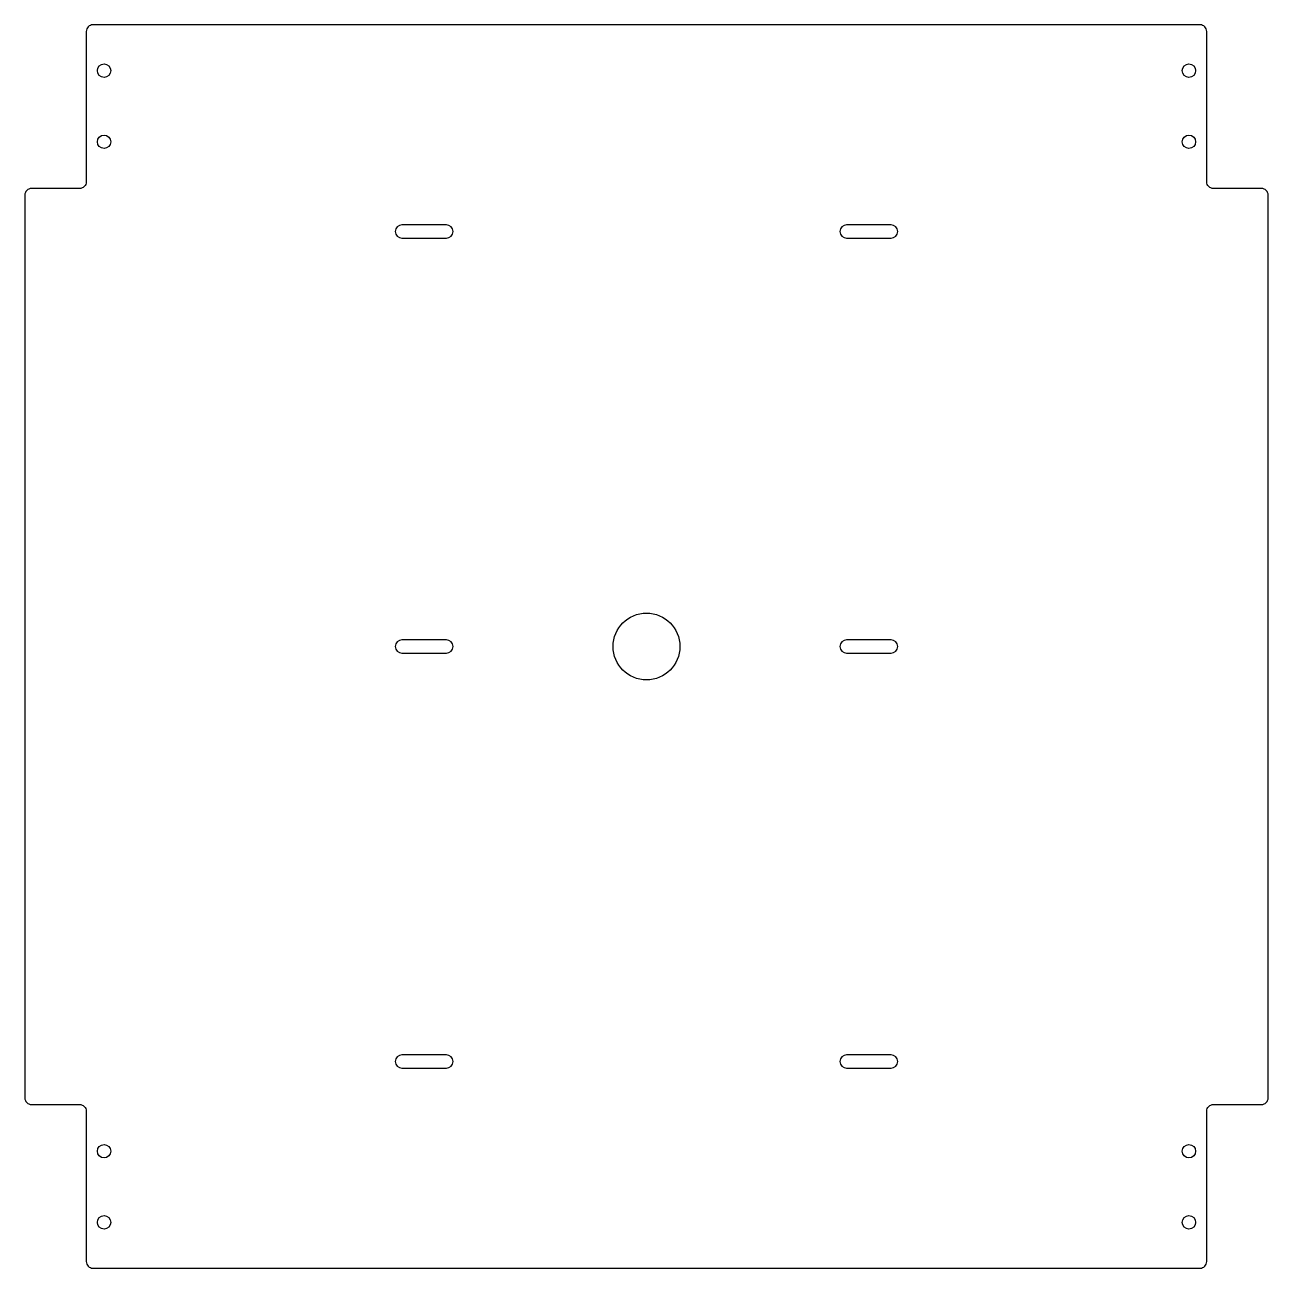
# Model space of a CAD drawing. Header units: millimetres. Extents: x -140 to 140, y -295 to -15.
import ezdxf

# ---------------------------------------------------------------- set-up
doc = ezdxf.new("R2010")
doc.units = ezdxf.units.MM
doc.layers.get('0').update_dxf_attribs({"linetype": 'CONTINUOUS'})

msp = doc.modelspace()

# ---------------------------------------------------------------- linework, layer by layer
for points in [[(-124.5, -15.2, 0.414214), (-126, -16.7), (-126, -50.5, -0.414214), (-127.5, -52), (-138.3, -52, 0.414214), (-139.8, -53.5), (-139.8, -256.5, 0.414214), (-138.3, -258), (-127.5, -258, -0.414214), (-126, -259.5), (-126, -293.3, 0.414214), (-124.5, -294.8), (124.5, -294.8, 0.414214), (126, -293.3), (126, -259.5, -0.414214), (127.5, -258), (138.3, -258, 0.414214), (139.8, -256.5), (139.8, -53.5, 0.414214), (138.3, -52), (127.5, -52, -0.414214), (126, -50.5), (126, -16.7, 0.414214), (124.5, -15.2)], [(-55, -60.17, 1), (-55, -63.17), (-45, -63.17, 1), (-45, -60.17)], [(45, -60.17, 1), (45, -63.17), (55, -63.17, 1), (55, -60.17)], [(-55, -153.5, 1), (-55, -156.5), (-45, -156.5, 1), (-45, -153.5)], [(45, -153.5, 1), (45, -156.5), (55, -156.5, 1), (55, -153.5)], [(-55, -246.83, 1), (-55, -249.83), (-45, -249.83, 1), (-45, -246.83)], [(45, -246.83, 1), (45, -249.83), (55, -249.83, 1), (55, -246.83)]]:
    msp.add_lwpolyline(points, format="xyb", close=True)
for centre, radius in [((-122, -25.5), 1.5), ((122, -25.5), 1.5), ((-122, -41.5), 1.5), ((122, -41.5), 1.5), ((0, -155), 7.5), ((-122, -268.5), 1.5), ((122, -268.5), 1.5), ((-122, -284.5), 1.5), ((122, -284.5), 1.5)]:
    msp.add_circle(centre, radius)

doc.saveas('drawing.dxf')
